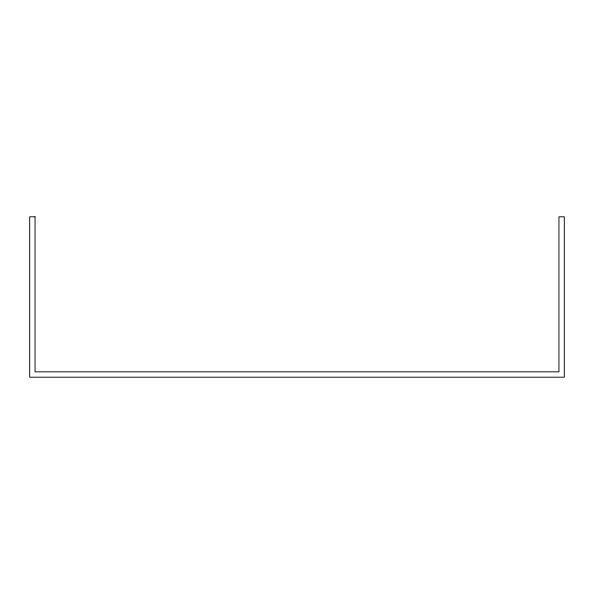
<?xml version="1.0" encoding="UTF-8"?>
<svg xmlns="http://www.w3.org/2000/svg" width="594" height="594" viewBox="0 0 594 594"><rect width="100%" height="100%" fill="white"/><g stroke="black" fill="none" stroke-linecap="round" stroke-linejoin="round"><path stroke-width="0.89" d="M35.046 216.81L29.7 216.81L29.7 377.19L564.3 377.19L564.3 216.81L558.954 216.81L558.954 371.844L35.046 371.844L35.046 216.81"/></g></svg>
